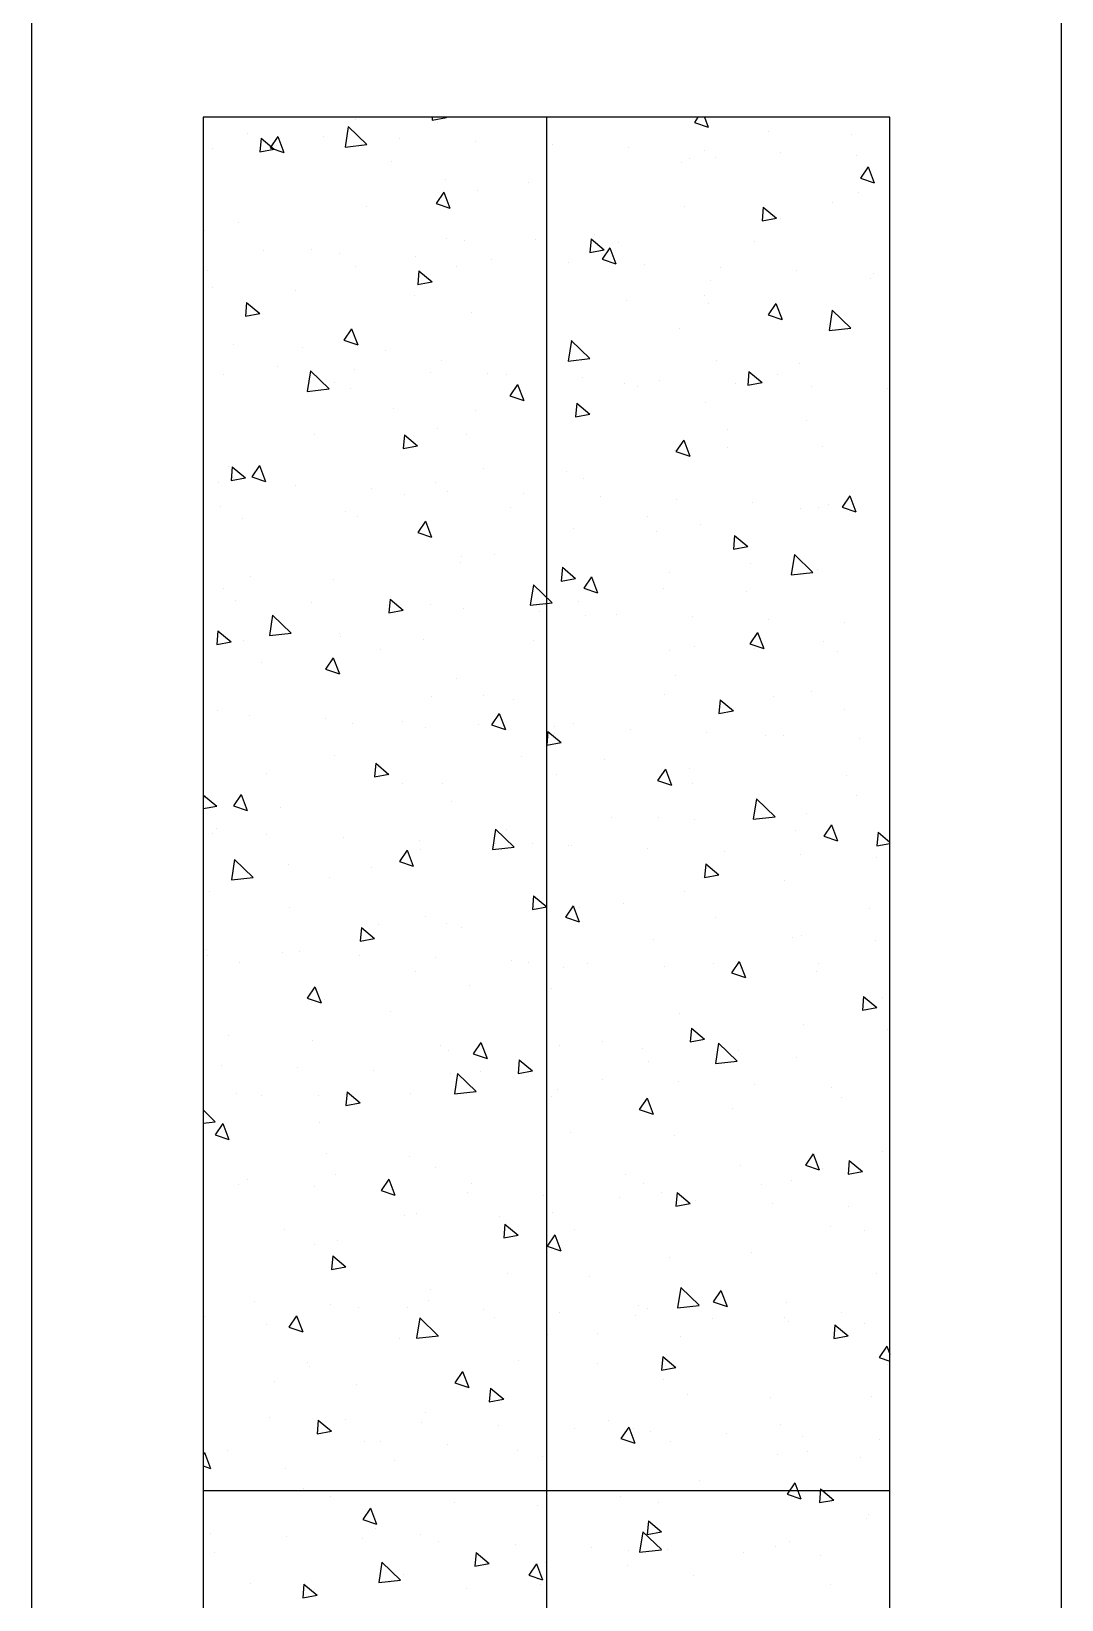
# Model space of a CAD drawing. Header units: millimetres. Extents: x 331487 to 517269, y 198509 to 399936.
# Drawn here: x 436679 to 437129, y 335391 to 336076 of the extents above; entities that cross this region are included whole.
import ezdxf

# ---------------------------------------------------------------- set-up
doc = ezdxf.new("R2010")
doc.units = ezdxf.units.MM
doc.header["$MEASUREMENT"] = 0
doc.layers.add('COLUMN', color=6, linetype='Continuous')
doc.layers.add('FOOTING', color=5, linetype='Continuous')

msp = doc.modelspace()

# ---------------------------------------------------------------- linework, layer by layer
at = {"layer": 'COLUMN'}
for p, q in [((436754.35, 336038.51), (436754.35, 334838.51)), ((437054.35, 336038.51), (436754.35, 336038.51)), ((437054.35, 334838.51), (437054.35, 336038.51))]:
    msp.add_line(p, q, dxfattribs=at)
at = {"layer": 'COLUMN', "color": 2, "linetype": 'Continuous'}
for p, q in [((436817.79, 336034.37), (436816.41, 336025.48)), ((436817.78, 336034.38), (436825.9, 336026.59)), ((436820.75, 336037.54), (436820.75, 336037.54)), ((436854.47, 336038.51), (436854.35, 336037.2)), ((436854.35, 336037.2), (436860.61, 336038.36)), ((436856.9, 336036.26), (436856.9, 336036.26)), ((436860.44, 336038.51), (436860.62, 336038.36)), ((436970.49, 336038.51), (436968.92, 336036.18)), ((436968.92, 336036.18), (436974.96, 336034.15)), ((436973.29, 336038.51), (436974.96, 336034.15)), ((436773.62, 336031.43), (436773.62, 336031.43)), ((436779.66, 336029.3), (436779.13, 336023.33)), ((436779.66, 336029.3), (436785.4, 336024.48)), ((436786.98, 336030.12), (436783.63, 336025.15)), ((436786.98, 336030.12), (436789.67, 336023.12)), ((436806.91, 336030.22), (436806.91, 336030.22)), ((436840.2, 336029), (436840.2, 336029)), ((436873.49, 336027.79), (436873.49, 336027.79)), ((437001.36, 336032.06), (437001.36, 336032.06)), ((437037.51, 336030.79), (437037.51, 336030.79)), ((436758.64, 336025), (436758.64, 336025)), ((436779.13, 336023.33), (436785.4, 336024.48)), ((436783.63, 336025.15), (436789.67, 336023.12)), ((436786.3, 336025.97), (436786.3, 336025.97)), ((436816.41, 336025.48), (436825.91, 336026.58)), ((436823.17, 336026.61), (436823.17, 336026.61)), ((436906.77, 336026.57), (436906.77, 336026.57)), ((436940.06, 336025.35), (436940.06, 336025.35)), ((436966.91, 336020.5), (436966.91, 336020.5)), ((436973.35, 336024.14), (436973.35, 336024.14)), ((436978.19, 336020.73), (436978.19, 336020.73)), ((437006.64, 336022.92), (437006.64, 336022.92)), ((437039.93, 336021.71), (437039.93, 336021.71)), ((436836.61, 336019.02), (436836.61, 336019.02)), ((436963.24, 336018.72), (436963.24, 336018.72)), ((437044.79, 336016.82), (437041.43, 336011.84)), ((437044.79, 336016.82), (437047.48, 336009.82)), ((436860.2, 336011.23), (436860.2, 336011.23)), ((436874, 336006.71), (436874, 336006.71)), ((436896.34, 336009.96), (436896.34, 336009.96)), ((437041.43, 336011.85), (437047.48, 336009.82)), ((436825.74, 335999.66), (436825.74, 335999.66)), ((436859.5, 336005.79), (436856.14, 336000.82)), ((436856.14, 336000.82), (436862.18, 335998.79)), ((436859.5, 336005.79), (436862.19, 335998.79)), ((436964.76, 335999.64), (436964.76, 335999.64)), ((437029.29, 336001.25), (437029.29, 336001.25)), ((437040.81, 336005.76), (437040.81, 336005.76)), ((436769.82, 335992.7), (436769.82, 335992.7)), ((436998.51, 335993.23), (437004.78, 335994.38)), ((436999.04, 335999.2), (436998.52, 335993.23)), ((436999.04, 335999.2), (437004.78, 335994.38)), ((437006.35, 335994.19), (437006.35, 335994.19)), ((436755.17, 335989.12), (436755.17, 335989.12)), ((436860.57, 335985.63), (436860.57, 335985.63)), ((436925.1, 335987.24), (436925.1, 335987.24)), ((436780.66, 335980.09), (436780.66, 335980.09)), ((436801.62, 335980.83), (436801.62, 335980.83)), ((436813.95, 335978.87), (436813.95, 335978.87)), ((436868.58, 335984.66), (436868.58, 335984.66)), ((436899.64, 335984.92), (436899.64, 335984.92)), ((436923.29, 335979.35), (436929.56, 335980.51)), ((436923.82, 335985.33), (436923.3, 335979.35)), ((436923.82, 335985.33), (436929.56, 335980.51)), ((436928.25, 335980.53), (436928.25, 335980.53)), ((436932.01, 335981.46), (436928.66, 335976.49)), ((436932.01, 335981.46), (436934.7, 335974.46)), ((436935.78, 335983.65), (436935.78, 335983.65)), ((436995.21, 335984.37), (436995.21, 335984.37)), ((436820.92, 335973.23), (436820.92, 335973.23)), ((436847.24, 335977.66), (436847.24, 335977.66)), ((436865.18, 335973.36), (436865.18, 335973.36)), ((436880.53, 335976.44), (436880.53, 335976.44)), ((436913.82, 335975.23), (436913.82, 335975.23)), ((436928.66, 335976.49), (436934.7, 335974.46)), ((436947.11, 335974.01), (436947.11, 335974.01)), ((436980.39, 335972.79), (436980.39, 335972.79)), ((436756.39, 335971.62), (436756.39, 335971.62)), ((436848.07, 335965.48), (436854.34, 335966.63)), ((436848.6, 335971.45), (436848.08, 335965.48)), ((436848.6, 335971.45), (436854.35, 335966.63)), ((436975.93, 335967.35), (436975.93, 335967.35)), ((437013.68, 335971.58), (437013.68, 335971.58)), ((437045.79, 335967.88), (437045.79, 335967.88)), ((437046.97, 335970.36), (437046.97, 335970.36)), ((436758.47, 335964.09), (436758.47, 335964.09)), ((436794.61, 335962.82), (436794.61, 335962.82)), ((436846.62, 335960.7), (436846.62, 335960.7)), ((436939.08, 335958.62), (436939.08, 335958.62)), ((436973.25, 335960.41), (436973.25, 335960.41)), ((436772.85, 335951.6), (436779.12, 335952.76)), ((436773.38, 335957.58), (436772.86, 335951.6)), ((436773.38, 335957.58), (436779.13, 335952.76)), ((436871.75, 335953.33), (436871.75, 335953.33)), ((436975.22, 335957.34), (436975.22, 335957.34)), ((437004.53, 335957.13), (437001.17, 335952.15)), ((437001.17, 335952.16), (437007.21, 335950.13)), ((437004.53, 335957.13), (437007.22, 335950.13)), ((437029.16, 335954.16), (437027.78, 335945.27)), ((437029.16, 335954.17), (437037.27, 335946.38)), ((436819.24, 335946.1), (436815.88, 335941.13)), ((436819.24, 335946.1), (436821.92, 335939.1)), ((436904.62, 335947.05), (436904.62, 335947.05)), ((436962.5, 335946.26), (436962.5, 335946.26)), ((437027.03, 335947.87), (437027.03, 335947.87)), ((437027.78, 335945.27), (437037.28, 335946.37)), ((436767.56, 335939.32), (436767.56, 335939.32)), ((436797.91, 335937.78), (436797.91, 335937.78)), ((436815.88, 335941.13), (436821.92, 335939.1)), ((436915.2, 335940.9), (436913.82, 335932.01)), ((436915.19, 335940.91), (436923.31, 335933.12)), ((436834.06, 335936.51), (436834.06, 335936.51)), ((436858.32, 335932.25), (436858.32, 335932.25)), ((436913.82, 335932.01), (436923.32, 335933.12)), ((436922.85, 335933.86), (436922.85, 335933.86)), ((436978.52, 335932.31), (436978.52, 335932.31)), ((437014.66, 335931.04), (437014.66, 335931.04)), ((436763.45, 335926.21), (436763.45, 335926.21)), ((436787.06, 335929.58), (436787.06, 335929.58)), ((436801.24, 335927.65), (436799.86, 335918.75)), ((436801.23, 335927.66), (436809.35, 335919.87)), ((436820.35, 335928.36), (436820.35, 335928.36)), ((436853.64, 335927.15), (436853.64, 335927.15)), ((436878.59, 335926.34), (436878.59, 335926.34)), ((436886.93, 335925.93), (436886.93, 335925.93)), ((436920.22, 335924.72), (436920.22, 335924.72)), ((436992.76, 335927.48), (436992.24, 335921.5)), ((436992.76, 335927.48), (436998.51, 335922.66)), ((437005.22, 335926.05), (437005.22, 335926.05)), ((436799.86, 335918.75), (436809.35, 335919.86)), ((436811.63, 335922.51), (436811.63, 335922.51)), ((436818.66, 335919.85), (436818.66, 335919.85)), ((436891.75, 335921.77), (436888.4, 335916.79)), ((436891.75, 335921.77), (436894.44, 335914.77)), ((436938.26, 335922.22), (436938.26, 335922.22)), ((436944.06, 335920.74), (436944.06, 335920.74)), ((436953.51, 335923.5), (436953.51, 335923.5)), ((436986.8, 335922.28), (436986.8, 335922.28)), ((436992.23, 335921.5), (436998.5, 335922.66)), ((437020.09, 335921.07), (437020.09, 335921.07)), ((437053.38, 335919.85), (437053.38, 335919.85)), ((436837.35, 335911.47), (436837.35, 335911.47)), ((436873.5, 335910.2), (436873.5, 335910.2)), ((436888.39, 335916.8), (436894.44, 335914.77)), ((436917.54, 335913.6), (436917.02, 335907.62)), ((436917.54, 335913.6), (436923.29, 335908.78)), ((436973.68, 335913.96), (436973.68, 335913.96)), ((436917.02, 335907.63), (436923.28, 335908.78)), ((437017.96, 335906), (437017.96, 335906)), ((437054.11, 335904.73), (437054.11, 335904.73)), ((436802.9, 335899.91), (436802.9, 335899.91)), ((436842.32, 335899.73), (436841.8, 335893.75)), ((436842.32, 335899.73), (436848.07, 335894.91)), ((436856.63, 335902.38), (436856.63, 335902.38)), ((436869.49, 335899.95), (436869.49, 335899.95)), ((436964.27, 335897.44), (436960.91, 335892.46)), ((436964.27, 335897.44), (436966.95, 335890.44)), ((436983.26, 335902.09), (436983.26, 335902.09)), ((436841.8, 335893.75), (436848.06, 335894.91)), ((436960.25, 335892.88), (436960.25, 335892.88)), ((436960.91, 335892.47), (436966.95, 335890.44)), ((436983.51, 335894.44), (436983.51, 335894.44)), ((437024.78, 335894.49), (437024.78, 335894.49)), ((436765.31, 335885.94), (436765.31, 335885.94)), ((436767.11, 335885.85), (436766.58, 335879.87)), ((436767.11, 335885.85), (436772.85, 335881.03)), ((436778.97, 335886.41), (436775.62, 335881.44)), ((436778.97, 335886.41), (436781.66, 335879.41)), ((436876.79, 335885.17), (436876.79, 335885.17)), ((436912.94, 335883.89), (436912.94, 335883.89)), ((436761.27, 335878.86), (436761.27, 335878.86)), ((436766.58, 335879.88), (436772.84, 335881.03)), ((436775.62, 335881.44), (436781.66, 335879.41)), ((436794.56, 335877.64), (436794.56, 335877.64)), ((436827.85, 335876.43), (436827.85, 335876.43)), ((436856.06, 335878.87), (436856.06, 335878.87)), ((436920.59, 335880.48), (436920.59, 335880.48)), ((436842.34, 335873.6), (436842.34, 335873.6)), ((436861.14, 335875.21), (436861.14, 335875.21)), ((436894.43, 335873.99), (436894.43, 335873.99)), ((436927.72, 335872.78), (436927.72, 335872.78)), ((436961, 335871.56), (436961, 335871.56)), ((436994.29, 335870.35), (436994.29, 335870.35)), ((437027.58, 335869.13), (437027.58, 335869.13)), ((437036.78, 335873.11), (437033.43, 335868.13)), ((437036.78, 335873.11), (437039.47, 335866.1)), ((436761.97, 335868.32), (436761.97, 335868.32)), ((436771.77, 335863.06), (436771.77, 335863.06)), ((436816.41, 335866.46), (436816.41, 335866.46)), ((436821.64, 335864.19), (436821.64, 335864.19)), ((436888.6, 335868.03), (436888.6, 335868.03)), ((436948.27, 335863.9), (436948.27, 335863.9)), ((437015.23, 335867.73), (437015.23, 335867.73)), ((437022.95, 335868.13), (437022.95, 335868.13)), ((437033.42, 335868.13), (437039.47, 335866.11)), ((436851.49, 335862.08), (436848.13, 335857.1)), ((436848.13, 335857.11), (436854.18, 335855.08)), ((436851.49, 335862.08), (436854.18, 335855.08)), ((436916.23, 335858.86), (436916.23, 335858.86)), ((436952.38, 335857.59), (436952.38, 335857.59)), ((436971.42, 335860.58), (436971.42, 335860.58)), ((436986.49, 335855.75), (436985.96, 335849.77)), ((436986.49, 335855.75), (436992.23, 335850.93)), ((436985.96, 335849.78), (436992.23, 335850.93)), ((436866.64, 335844.06), (436866.64, 335844.06)), ((436867.24, 335846.57), (436867.24, 335846.57)), ((436881.78, 335847.29), (436881.78, 335847.29)), ((436911.27, 335841.88), (436910.75, 335835.9)), ((436911.27, 335841.88), (436917.01, 335837.06)), ((436993.27, 335843.77), (436993.27, 335843.77)), ((437012.61, 335847.44), (437011.23, 335838.54)), ((437012.6, 335847.45), (437020.72, 335839.66)), ((436775.06, 335838.03), (436775.06, 335838.03)), ((436811.21, 335836.75), (436811.21, 335836.75)), ((436910.74, 335835.9), (436917.01, 335837.06)), ((436924, 335837.75), (436920.65, 335832.77)), ((436924, 335837.75), (436926.69, 335830.75)), ((436957.99, 335839.5), (436957.99, 335839.5)), ((437011.23, 335838.54), (437020.73, 335839.65)), ((437022.52, 335841.11), (437022.52, 335841.11)), ((436763.05, 335832.55), (436763.05, 335832.55)), ((436836.05, 335828), (436835.53, 335822.02)), ((436836.05, 335828), (436841.79, 335823.18)), ((436898.65, 335834.18), (436897.27, 335825.29)), ((436898.64, 335834.19), (436906.76, 335826.4)), ((436920.65, 335832.78), (436926.69, 335830.75)), ((436955.67, 335832.55), (436955.67, 335832.55)), ((436991.82, 335831.28), (436991.82, 335831.28)), ((436768.31, 335827.51), (436768.31, 335827.51)), ((436801.6, 335826.3), (436801.6, 335826.3)), ((436834.89, 335825.08), (436834.89, 335825.08)), ((436835.52, 335822.03), (436841.79, 335823.18)), ((436853.8, 335825.48), (436853.8, 335825.48)), ((436868.18, 335823.87), (436868.18, 335823.87)), ((436897.27, 335825.29), (436906.77, 335826.39)), ((436901.47, 335822.65), (436901.47, 335822.65)), ((436918.34, 335827.09), (436918.34, 335827.09)), ((436934.76, 335821.43), (436934.76, 335821.43)), ((436784.68, 335820.92), (436783.31, 335812.03)), ((436784.68, 335820.93), (436792.79, 335813.14)), ((436921.22, 335820.99), (436921.22, 335820.99)), ((436968.05, 335820.22), (436968.05, 335820.22)), ((437001.34, 335819), (437001.34, 335819)), ((437034.62, 335817.79), (437034.62, 335817.79)), ((436760.3, 335808.15), (436766.57, 335809.31)), ((436760.83, 335814.13), (436760.31, 335808.15)), ((436760.83, 335814.13), (436766.58, 335809.31)), ((436771.98, 335810), (436771.98, 335810)), ((436783.31, 335812.03), (436792.8, 335813.13)), ((436814.15, 335813.08), (436814.15, 335813.08)), ((436814.51, 335811.72), (436814.51, 335811.72)), ((436850.65, 335810.45), (436850.65, 335810.45)), ((436898.61, 335809.71), (436898.61, 335809.71)), ((436996.52, 335813.42), (436993.16, 335808.44)), ((436993.16, 335808.44), (436999.21, 335806.42)), ((436996.52, 335813.42), (436999.21, 335806.41)), ((437025.24, 335809.41), (437025.24, 335809.41)), ((436811.23, 335802.39), (436807.87, 335797.41)), ((436811.23, 335802.39), (436813.91, 335795.39)), ((436831.65, 335805.87), (436831.65, 335805.87)), ((436958.28, 335805.58), (436958.28, 335805.58)), ((436969.17, 335807.2), (436969.17, 335807.2)), ((436995.12, 335806.25), (436995.12, 335806.25)), ((437031.26, 335804.97), (437031.26, 335804.97)), ((436780.05, 335800.15), (436780.05, 335800.15)), ((436807.87, 335797.42), (436813.91, 335795.39)), ((436960.66, 335794.68), (436960.66, 335794.68)), ((436864.98, 335793.19), (436864.98, 335793.19)), ((437020.27, 335787.73), (437020.27, 335787.73)), ((436853.95, 335785.41), (436853.95, 335785.41)), ((436876.65, 335785.75), (436876.65, 335785.75)), ((436890.09, 335784.14), (436890.09, 335784.14)), ((436955.74, 335786.11), (436955.74, 335786.11)), ((436980.21, 335784.03), (436979.69, 335778.05)), ((436980.21, 335784.03), (436985.96, 335779.2)), ((437003.28, 335785.45), (437003.28, 335785.45)), ((436760.8, 335779.17), (436760.8, 335779.17)), ((436774.71, 335777), (436774.71, 335777)), ((436808, 335775.79), (436808, 335775.79)), ((436819.49, 335773.85), (436819.49, 335773.85)), ((436841.29, 335774.57), (436841.29, 335774.57)), ((436874.58, 335773.36), (436874.58, 335773.36)), ((436883.74, 335778.06), (436880.39, 335773.08)), ((436883.74, 335778.06), (436886.43, 335771.05)), ((436916.08, 335773.71), (436916.08, 335773.71)), ((436979.68, 335778.05), (436985.95, 335779.21)), ((437034.56, 335779.94), (437034.56, 335779.94)), ((436851.55, 335772.1), (436851.55, 335772.1)), ((436880.39, 335773.08), (436886.43, 335771.06)), ((436904.99, 335770.15), (436904.47, 335764.17)), ((436904.99, 335770.15), (436910.74, 335765.33)), ((436907.87, 335772.14), (436907.87, 335772.14)), ((436941.16, 335770.92), (436941.16, 335770.92)), ((436974.45, 335769.71), (436974.45, 335769.71)), ((437000.1, 335768.37), (437000.1, 335768.37)), ((437007.74, 335768.49), (437007.74, 335768.49)), ((437041.03, 335767.28), (437041.03, 335767.28)), ((436811.9, 335759.7), (436811.9, 335759.7)), ((436904.46, 335764.17), (436910.73, 335765.33)), ((436829.77, 335756.27), (436829.25, 335750.3)), ((436829.77, 335756.28), (436835.52, 335751.45)), ((436893.39, 335759.11), (436893.39, 335759.11)), ((436929.53, 335757.83), (436929.53, 335757.83)), ((436956.26, 335753.72), (436952.9, 335748.75)), ((436956.26, 335753.72), (436958.94, 335746.72)), ((436966.91, 335753.82), (436966.91, 335753.82)), ((436781.99, 335751.68), (436781.99, 335751.68)), ((436829.25, 335750.3), (436835.51, 335751.46)), ((436841.66, 335747.55), (436841.66, 335747.55)), ((436858.93, 335747.54), (436858.93, 335747.54)), ((436908.62, 335751.39), (436908.62, 335751.39)), ((436952.9, 335748.75), (436958.94, 335746.73)), ((436968.29, 335747.26), (436968.29, 335747.26)), ((437035.25, 335751.09), (437035.25, 335751.09)), ((436754.55, 335742.4), (436754.35, 335740.04)), ((436754.55, 335742.4), (436760.3, 335737.58)), ((436770.97, 335742.7), (436767.61, 335737.72)), ((436770.97, 335742.7), (436773.65, 335735.7)), ((436862.73, 335739.8), (436862.73, 335739.8)), ((436996.06, 335740.71), (436994.68, 335731.82)), ((436996.05, 335740.72), (437004.17, 335732.93)), ((437039.54, 335742.07), (437039.54, 335742.07)), ((436754.35, 335736.48), (436760.29, 335737.58)), ((436767.61, 335737.73), (436773.65, 335735.7)), ((436788.37, 335737), (436788.37, 335737)), ((436932.83, 335732.8), (436932.83, 335732.8)), ((436953.48, 335732.73), (436953.48, 335732.73)), ((436994.68, 335731.82), (437004.18, 335732.93)), ((437018.01, 335734.34), (437018.01, 335734.34)), ((436758.54, 335725.79), (436758.54, 335725.79)), ((436760.04, 335727.72), (436760.04, 335727.72)), ((436882.1, 335727.46), (436880.72, 335718.56)), ((436882.09, 335727.47), (436890.21, 335719.68)), ((436886.67, 335727.43), (436886.67, 335727.43)), ((436968.98, 335731.53), (436968.98, 335731.53)), ((437013.29, 335727.13), (437013.29, 335727.13)), ((437028.77, 335729.39), (437025.42, 335724.42)), ((437028.77, 335729.39), (437031.46, 335722.39)), ((437049.16, 335726.17), (437048.63, 335720.2)), ((437049.16, 335726.17), (437054.35, 335721.82)), ((436782.21, 335725.06), (436782.21, 335725.06)), ((436815.5, 335723.85), (436815.5, 335723.85)), ((436848.79, 335722.63), (436848.79, 335722.63)), ((436849.29, 335718.72), (436849.29, 335718.72)), ((436880.72, 335718.56), (436890.21, 335719.67)), ((436882.08, 335721.42), (436882.08, 335721.42)), ((436898.37, 335721.23), (436898.37, 335721.23)), ((436913.83, 335720.33), (436913.83, 335720.33)), ((436915.37, 335720.2), (436915.37, 335720.2)), ((436948.66, 335718.98), (436948.66, 335718.98)), ((437025.42, 335724.42), (437031.46, 335722.39)), ((437048.63, 335720.2), (437054.35, 335721.25)), ((436768.13, 335714.2), (436766.75, 335705.3)), ((436768.12, 335714.21), (436776.24, 335706.42)), ((436791.66, 335711.96), (436791.66, 335711.96)), ((436843.48, 335718.37), (436840.12, 335713.39)), ((436840.12, 335713.39), (436846.17, 335711.37)), ((436843.48, 335718.37), (436846.17, 335711.36)), ((436973.94, 335712.3), (436973.41, 335706.32)), ((436973.94, 335712.3), (436979.68, 335707.48)), ((436981.95, 335717.77), (436981.95, 335717.77)), ((437015.23, 335716.55), (437015.23, 335716.55)), ((437048.52, 335715.34), (437048.52, 335715.34)), ((436766.75, 335705.3), (436776.25, 335706.41)), ((436809.64, 335706.32), (436809.64, 335706.32)), ((436827.81, 335710.69), (436827.81, 335710.69)), ((436972.27, 335706.49), (436972.27, 335706.49)), ((436973.41, 335706.32), (436979.68, 335707.48)), ((437008.42, 335705.22), (437008.42, 335705.22)), ((436757.21, 335700.4), (436757.21, 335700.4)), ((436898.72, 335698.42), (436898.2, 335692.45)), ((436898.72, 335698.42), (436904.46, 335693.6)), ((436964.66, 335700.43), (436964.66, 335700.43)), ((436792, 335693.36), (436792, 335693.36)), ((436898.19, 335692.45), (436904.46, 335693.6)), ((436916, 335694.03), (436912.64, 335689.06)), ((436916, 335694.03), (436918.68, 335687.03)), ((436918.63, 335693.07), (436918.63, 335693.07)), ((436937.82, 335694.92), (436937.82, 335694.92)), ((437045.26, 335692.77), (437045.26, 335692.77)), ((436823.5, 335684.55), (436822.98, 335678.57)), ((436823.5, 335684.55), (436829.24, 335679.73)), ((436831.1, 335685.66), (436831.1, 335685.66)), ((436851.67, 335689.24), (436851.67, 335689.24)), ((436860.47, 335686.42), (436860.47, 335686.42)), ((436867.25, 335684.38), (436867.25, 335684.38)), ((436912.64, 335689.06), (436918.68, 335687.04)), ((436978.3, 335688.94), (436978.3, 335688.94)), ((436822.97, 335678.57), (436829.24, 335679.73)), ((436951.22, 335679.35), (436951.22, 335679.35)), ((437011.71, 335680.18), (437011.71, 335680.18)), ((437015.76, 335680.96), (437015.76, 335680.96)), ((437047.86, 335678.91), (437047.86, 335678.91)), ((436755.96, 335674.94), (436755.96, 335674.94)), ((436756.29, 335672.41), (436756.29, 335672.41)), ((436789.25, 335673.72), (436789.25, 335673.72)), ((436796.65, 335674.09), (436796.65, 335674.09)), ((436822.54, 335672.5), (436822.54, 335672.5)), ((436855.83, 335671.29), (436855.83, 335671.29)), ((436770.05, 335669.4), (436770.05, 335669.4)), ((436847.04, 335665.34), (436847.04, 335665.34)), ((436889.12, 335670.07), (436889.12, 335670.07)), ((436896.68, 335669.11), (436896.68, 335669.11)), ((436911.57, 335666.95), (436911.57, 335666.95)), ((436922.41, 335668.86), (436922.41, 335668.86)), ((436955.7, 335667.64), (436955.7, 335667.64)), ((436977.26, 335668.62), (436977.26, 335668.62)), ((436985.15, 335664.73), (436991.2, 335662.7)), ((436988.51, 335669.7), (436985.16, 335664.73)), ((436988.51, 335669.7), (436991.2, 335662.7)), ((436988.99, 335666.42), (436988.99, 335666.42)), ((437022.28, 335665.21), (437022.28, 335665.21)), ((437023.3, 335668.81), (437023.3, 335668.81)), ((436803.22, 335658.67), (436799.86, 335653.7)), ((436803.22, 335658.67), (436805.91, 335651.67)), ((436870.54, 335659.35), (436870.54, 335659.35)), ((436906.69, 335658.08), (436906.69, 335658.08)), ((436799.86, 335653.7), (436805.9, 335651.68)), ((436807.38, 335652.93), (436807.38, 335652.93)), ((437042.88, 335654.45), (437042.36, 335648.47)), ((437042.88, 335654.45), (437048.63, 335649.63)), ((437051.15, 335653.88), (437051.15, 335653.88)), ((436836.09, 335647.78), (436836.09, 335647.78)), ((436962.4, 335647.05), (436962.4, 335647.05)), ((437042.35, 335648.47), (437048.62, 335649.63)), ((436765.52, 335637.24), (436765.52, 335637.24)), ((436967.66, 335640.57), (436967.14, 335634.6)), ((436967.66, 335640.57), (436973.41, 335635.75)), ((437016.7, 335642.31), (437016.7, 335642.31)), ((437053.15, 335639.98), (437053.15, 335639.98)), ((436802.01, 335635.05), (436802.01, 335635.05)), ((436858.22, 335633.04), (436858.22, 335633.04)), ((436861.68, 335630.92), (436861.68, 335630.92)), ((436875.73, 335634.34), (436872.38, 335629.37)), ((436872.38, 335629.37), (436878.42, 335627.34)), ((436875.73, 335634.34), (436878.42, 335627.34)), ((436909.98, 335633.04), (436909.98, 335633.04)), ((436928.64, 335634.75), (436928.64, 335634.75)), ((436946.13, 335631.77), (436946.13, 335631.77)), ((436967.13, 335634.6), (436973.4, 335635.75)), ((436979.51, 335633.99), (436978.13, 335625.1)), ((436979.5, 335634), (436987.62, 335626.21)), ((436988.31, 335630.62), (436988.31, 335630.62)), ((436762.36, 335624.43), (436762.36, 335624.43)), ((436795.65, 335623.21), (436795.65, 335623.21)), ((436892.44, 335626.7), (436891.92, 335620.72)), ((436892.44, 335626.7), (436898.19, 335621.88)), ((436948.97, 335625.97), (436948.97, 335625.97)), ((436978.13, 335625.1), (436987.63, 335626.2)), ((437013.5, 335627.58), (437013.5, 335627.58)), ((436828.94, 335621.99), (436828.94, 335621.99)), ((436862.23, 335620.78), (436862.23, 335620.78)), ((436865.54, 335620.73), (436864.17, 335611.84)), ((436865.54, 335620.74), (436873.65, 335612.95)), ((436875.53, 335621.48), (436875.53, 335621.48)), ((436891.91, 335620.72), (436898.18, 335621.88)), ((436895.52, 335619.56), (436895.52, 335619.56)), ((436928.81, 335618.35), (436928.81, 335618.35)), ((436962.1, 335617.13), (436962.1, 335617.13)), ((436995.39, 335615.91), (436995.39, 335615.91)), ((436768.82, 335612.21), (436768.82, 335612.21)), ((436780.06, 335611.08), (436780.06, 335611.08)), ((436804.96, 335610.94), (436804.96, 335610.94)), ((436817.22, 335612.82), (436816.7, 335606.85)), ((436817.22, 335612.82), (436822.97, 335608)), ((436844.78, 335611.95), (436844.78, 335611.95)), ((436864.17, 335611.84), (436873.66, 335612.94)), ((436906.69, 335610.79), (436906.69, 335610.79)), ((436909.32, 335613.57), (436909.32, 335613.57)), ((436948.25, 335610.01), (436944.89, 335605.04)), ((436948.25, 335610.01), (436950.94, 335603.01)), ((437028.68, 335614.7), (437028.68, 335614.7)), ((437033.32, 335610.49), (437033.32, 335610.49)), ((436754.35, 335604.82), (436759.69, 335599.69)), ((436816.7, 335606.85), (436822.96, 335608)), ((436944.89, 335605.04), (436950.93, 335603.01)), ((436949.43, 335606.74), (436949.43, 335606.74)), ((436985.57, 335605.46), (436985.57, 335605.46)), ((436754.35, 335599.06), (436759.7, 335599.69)), ((436762.96, 335598.98), (436759.6, 335594.01)), ((436762.96, 335598.98), (436765.64, 335591.98)), ((436805.13, 335599.55), (436805.13, 335599.55)), ((436914.97, 335595.17), (436914.97, 335595.17)), ((436759.6, 335594.01), (436765.64, 335591.99)), ((436960.15, 335593.67), (436960.15, 335593.67)), ((436808.26, 335585.9), (436808.26, 335585.9)), ((436844.4, 335584.63), (436844.4, 335584.63)), ((437020.76, 335585.68), (437017.41, 335580.71)), ((437020.76, 335585.68), (437023.45, 335578.68)), ((437036.61, 335582.72), (437036.08, 335576.75)), ((437036.61, 335582.72), (437042.35, 335577.9)), ((437050.9, 335586.6), (437050.9, 335586.6)), ((436812.02, 335576.73), (436812.02, 335576.73)), ((436835.47, 335574.65), (436832.12, 335569.68)), ((436835.47, 335574.65), (436838.16, 335567.65)), ((436855.96, 335579.66), (436855.96, 335579.66)), ((436938.65, 335576.43), (436938.65, 335576.43)), ((436988.87, 335580.43), (436988.87, 335580.43)), ((437017.41, 335580.71), (437023.45, 335578.68)), ((437025.01, 335579.16), (437025.01, 335579.16)), ((437036.08, 335576.75), (437042.35, 335577.9)), ((436769.86, 335572.49), (436769.86, 335572.49)), ((436773.8, 335574.34), (436773.8, 335574.34)), ((436803.15, 335571.27), (436803.15, 335571.27)), ((436832.11, 335569.68), (436838.16, 335567.65)), ((436836.44, 335570.06), (436836.44, 335570.06)), ((436869.73, 335568.84), (436869.73, 335568.84)), ((436871.69, 335572.6), (436871.69, 335572.6)), ((436946.71, 335572.59), (436946.71, 335572.59)), ((436954.41, 335568.86), (436954.41, 335568.86)), ((436961.39, 335568.85), (436960.86, 335562.87)), ((436961.39, 335568.85), (436967.13, 335564.03)), ((436998.32, 335572.3), (436998.32, 335572.3)), ((437011.25, 335574.2), (437011.25, 335574.2)), ((436903.02, 335567.62), (436903.02, 335567.62)), ((436936.31, 335566.41), (436936.31, 335566.41)), ((436960.86, 335562.87), (436967.13, 335564.03)), ((436969.6, 335565.19), (436969.6, 335565.19)), ((437002.89, 335563.98), (437002.89, 335563.98)), ((437036.18, 335562.76), (437036.18, 335562.76)), ((436842.53, 335558.57), (436842.53, 335558.57)), ((436847.7, 335559.59), (436847.7, 335559.59)), ((436883.84, 335558.32), (436883.84, 335558.32)), ((436886.17, 335554.97), (436885.64, 335548.99)), ((436886.17, 335554.97), (436891.91, 335550.15)), ((436907.06, 335560.18), (436907.06, 335560.18)), ((437028.31, 335554.12), (437028.31, 335554.12)), ((436790.07, 335552.77), (436790.07, 335552.77)), ((436813.24, 335548.03), (436813.24, 335548.03)), ((436885.64, 335549), (436891.91, 335550.15)), ((436907.99, 335550.32), (436904.63, 335545.35)), ((436907.99, 335550.32), (436910.67, 335543.32)), ((436916.7, 335552.47), (436916.7, 335552.47)), ((437043.33, 335552.18), (437043.33, 335552.18)), ((436802.87, 335546.17), (436802.87, 335546.17)), ((436810.95, 335541.1), (436810.43, 335535.12)), ((436810.95, 335541.1), (436816.69, 335536.28)), ((436904.63, 335545.35), (436910.67, 335543.32)), ((436957.89, 335540.29), (436957.89, 335540.29)), ((436993.85, 335542.56), (436993.85, 335542.56)), ((436810.42, 335535.12), (436816.69, 335536.28)), ((436887.14, 335533.29), (436887.14, 335533.29)), ((436923.29, 335532.01), (436923.29, 335532.01)), ((436962.96, 335527.27), (436961.58, 335518.37)), ((436962.95, 335527.27), (436971.06, 335519.49)), ((437048.64, 335533.22), (437048.64, 335533.22)), ((436776.9, 335521.14), (436776.9, 335521.14)), ((436810.19, 335519.93), (436810.19, 335519.93)), ((436852.69, 335521.72), (436852.69, 335521.72)), ((436853.7, 335526.27), (436853.7, 335526.27)), ((436977.14, 335521.02), (436983.19, 335518.99)), ((436980.5, 335525.99), (436977.15, 335521.02)), ((436980.5, 335525.99), (436983.19, 335518.99)), ((437008.99, 335520.81), (437008.99, 335520.81)), ((436755.07, 335514.57), (436755.07, 335514.57)), ((436795.21, 335514.96), (436791.85, 335509.99)), ((436795.21, 335514.96), (436797.9, 335507.96)), ((436822.03, 335518.41), (436822.03, 335518.41)), ((436843.48, 335518.71), (436843.48, 335518.71)), ((436848.99, 335514.01), (436847.61, 335505.11)), ((436848.98, 335514.02), (436857.1, 335506.23)), ((436876.77, 335517.5), (436876.77, 335517.5)), ((436881.7, 335514.28), (436881.7, 335514.28)), ((436910.06, 335516.28), (436910.06, 335516.28)), ((436943.35, 335515.06), (436943.35, 335515.06)), ((436944.46, 335519.2), (436944.46, 335519.2)), ((436948.66, 335518.11), (436948.66, 335518.11)), ((436961.58, 335518.37), (436971.07, 335519.48)), ((436976.64, 335513.85), (436976.64, 335513.85)), ((437008.33, 335513.99), (437008.33, 335513.99)), ((437033.29, 335516.25), (437033.29, 335516.25)), ((436782.12, 335511.18), (436782.12, 335511.18)), ((436791.85, 335509.99), (436797.9, 335507.96)), ((436847.61, 335505.11), (436857.11, 335506.22)), ((436904.8, 335506.8), (436904.8, 335506.8)), ((436926.58, 335506.98), (436926.58, 335506.98)), ((437009.93, 335512.63), (437009.93, 335512.63)), ((437029.8, 335505.02), (437036.07, 335506.18)), ((437030.33, 335511), (437029.81, 335505.02)), ((437030.33, 335511), (437036.08, 335506.18)), ((437043.22, 335511.42), (437043.22, 335511.42)), ((436840.27, 335505.19), (436840.27, 335505.19)), ((436962.73, 335505.71), (436962.73, 335505.71)), ((437053.02, 335501.66), (437049.66, 335496.68)), ((437053.02, 335501.66), (437054.35, 335498.19)), ((436800.08, 335494.45), (436800.08, 335494.45)), ((436800.62, 335492.79), (436800.62, 335492.79)), ((436892.13, 335495.41), (436892.13, 335495.41)), ((436926.71, 335494.15), (436926.71, 335494.15)), ((436954.58, 335491.15), (436960.85, 335492.3)), ((436955.11, 335497.12), (436954.59, 335491.14)), ((436955.11, 335497.12), (436960.86, 335492.3)), ((437049.66, 335496.69), (437054.35, 335495.11)), ((437053.34, 335493.86), (437053.34, 335493.86)), ((436785.41, 335486.15), (436785.41, 335486.15)), ((436867.72, 335490.63), (436864.37, 335485.66)), ((436864.37, 335485.66), (436870.41, 335483.63)), ((436867.72, 335490.63), (436870.41, 335483.63)), ((436955.63, 335486.91), (436955.63, 335486.91)), ((436821.56, 335484.87), (436821.56, 335484.87)), ((436879.89, 335483.25), (436879.37, 335477.27)), ((436879.89, 335483.25), (436885.64, 335478.43)), ((436966.02, 335480.67), (436966.02, 335480.67)), ((437002.17, 335479.4), (437002.17, 335479.4)), ((437046.39, 335479.83), (437046.39, 335479.83)), ((436851.45, 335472.89), (436851.45, 335472.89)), ((436879.36, 335477.27), (436885.63, 335478.43)), ((436783.3, 335470.63), (436783.3, 335470.63)), ((436804.67, 335469.37), (436804.15, 335463.39)), ((436804.67, 335469.37), (436810.42, 335464.55)), ((436816.59, 335469.42), (436816.59, 335469.42)), ((436849.88, 335468.2), (436849.88, 335468.2)), ((436883.17, 335466.99), (436883.17, 335466.99)), ((436916.46, 335465.77), (436916.46, 335465.77)), ((436931.57, 335469.11), (436931.57, 335469.11)), ((436940.24, 335466.3), (436936.88, 335461.32)), ((436940.24, 335466.3), (436942.93, 335459.3)), ((436942.2, 335465.82), (436942.2, 335465.82)), ((437006.73, 335467.43), (437006.73, 335467.43)), ((436804.14, 335463.4), (436810.41, 335464.55)), ((436824.85, 335459.84), (436824.85, 335459.84)), ((436832.05, 335460.09), (436832.05, 335460.09)), ((436861, 335458.57), (436861, 335458.57)), ((436936.88, 335461.33), (436942.93, 335459.3)), ((436949.75, 335464.55), (436949.75, 335464.55)), ((436958.67, 335459.8), (436958.67, 335459.8)), ((436983.04, 335463.34), (436983.04, 335463.34)), ((437016.33, 335462.12), (437016.33, 335462.12)), ((437049.62, 335460.91), (437049.62, 335460.91)), ((436754.95, 335455.27), (436754.35, 335454.38)), ((436754.95, 335455.27), (436757.64, 335448.27)), ((436765.08, 335456.26), (436765.08, 335456.26)), ((436838.02, 335451.81), (436838.02, 335451.81)), ((436891.71, 335455.96), (436891.71, 335455.96)), ((436902.55, 335453.42), (436902.55, 335453.42)), ((437005.46, 335454.37), (437005.46, 335454.37)), ((437018.34, 335455.67), (437018.34, 335455.67)), ((437041.61, 335453.09), (437041.61, 335453.09)), ((436754.35, 335449.37), (436757.63, 335448.27)), ((436790.4, 335448.27), (436790.4, 335448.27)), ((436798.36, 335439.4), (436798.36, 335439.4)), ((436971.01, 335442.8), (436971.01, 335442.8)), ((437012.75, 335441.97), (437009.4, 335436.99)), ((437012.75, 335441.97), (437015.44, 335434.97)), ((437024.06, 335439.27), (437023.53, 335433.29)), ((437024.06, 335439.27), (437029.8, 335434.45)), ((436810.09, 335436.13), (436810.09, 335436.13)), ((436827.46, 335430.94), (436824.11, 335425.97)), ((436827.46, 335430.94), (436830.15, 335423.94)), ((436864.3, 335433.53), (436864.3, 335433.53)), ((436900.44, 335432.26), (436900.44, 335432.26)), ((436936.72, 335435.83), (436936.72, 335435.83)), ((436953.38, 335433.52), (436953.38, 335433.52)), ((437009.4, 335437), (437015.44, 335434.97)), ((437023.53, 335433.29), (437029.8, 335434.45)), ((436824.11, 335425.97), (436830.15, 335423.94)), ((436948.84, 335425.4), (436948.31, 335419.42)), ((436948.84, 335425.4), (436954.58, 335420.57)), ((437044.13, 335426.45), (437044.13, 335426.45)), ((437044.9, 335428.06), (437044.9, 335428.06)), ((436757.51, 335419.91), (436757.51, 335419.91)), ((436790.8, 335418.69), (436790.8, 335418.69)), ((436824.09, 335417.48), (436824.09, 335417.48)), ((436829.84, 335421.97), (436829.84, 335421.97)), ((436849.19, 335419.51), (436849.19, 335419.51)), ((436946.4, 335420.54), (436945.03, 335411.65)), ((436946.4, 335420.55), (436954.51, 335412.76)), ((436948.31, 335419.42), (436954.58, 335420.58)), ((436759.27, 335411.42), (436759.27, 335411.42)), ((436857.38, 335416.26), (436857.38, 335416.26)), ((436873.62, 335411.52), (436873.09, 335405.54)), ((436873.62, 335411.52), (436879.36, 335406.7)), ((436890.67, 335415.05), (436890.67, 335415.05)), ((436923.96, 335413.83), (436923.96, 335413.83)), ((436939.95, 335412.44), (436939.95, 335412.44)), ((436945.03, 335411.65), (436954.52, 335412.75)), ((436957.25, 335412.61), (436957.25, 335412.61)), ((436990.54, 335411.4), (436990.54, 335411.4)), ((437004.48, 335414.05), (437004.48, 335414.05)), ((437010.45, 335416.49), (437010.45, 335416.49)), ((437023.83, 335410.18), (437023.83, 335410.18)), ((436832.44, 335407.28), (436831.06, 335398.39)), ((436832.43, 335407.29), (436840.55, 335399.5)), ((436873.09, 335405.54), (436879.36, 335406.7)), ((436899.98, 335406.61), (436896.62, 335401.63)), ((436899.98, 335406.61), (436902.67, 335399.61)), ((436903.74, 335407.23), (436903.74, 335407.23)), ((436939.88, 335405.95), (436939.88, 335405.95)), ((436775.09, 335397.94), (436775.09, 335397.94)), ((436798.4, 335397.64), (436797.88, 335391.67)), ((436798.4, 335397.65), (436804.14, 335392.82)), ((436831.06, 335398.39), (436840.56, 335399.49)), ((436835.76, 335398.42), (436835.76, 335398.42)), ((436842.06, 335401.77), (436842.06, 335401.77)), ((436896.62, 335401.64), (436902.66, 335399.61)), ((436900.29, 335400.04), (436900.29, 335400.04)), ((436901.72, 335397.64), (436901.72, 335397.64)), ((436968.68, 335401.48), (436968.68, 335401.48)), ((437028.35, 335397.35), (437028.35, 335397.35)), ((436797.87, 335391.67), (436804.14, 335392.83)), ((436869.28, 335395.66), (436869.28, 335395.66))]:
    msp.add_line(p, q, dxfattribs=at)
at = {"layer": 'FOOTING'}
for p, q in [((436679.35, 336113.51), (436679.35, 334763.51)), ((437129.35, 334763.51), (437129.35, 336113.51)), ((436904.35, 336038.51), (436904.35, 334838.51)), ((437054.35, 335438.51), (436754.35, 335438.51))]:
    msp.add_line(p, q, dxfattribs=at)

doc.saveas('drawing.dxf')
